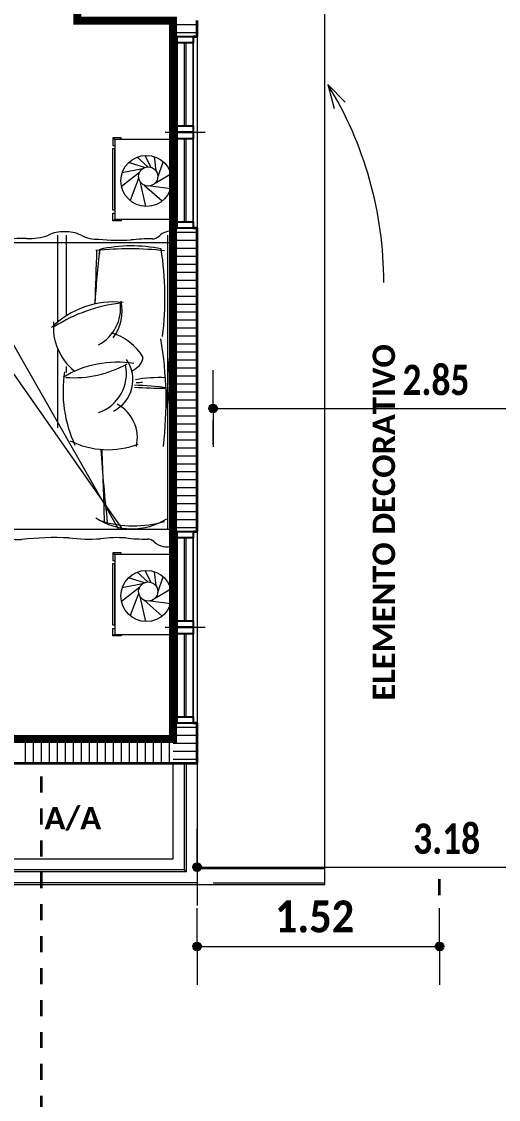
# Model space of a CAD drawing. Header units: metres. Extents: x -144 to 1000, y -717 to 29.
# Drawn here: x 847.46 to 850.45, y -569.48 to -562.73 of the extents above; entities that cross this region are included whole.
import ezdxf

# ---------------------------------------------------------------- set-up
doc = ezdxf.new("R2010")
doc.units = ezdxf.units.M
doc.linetypes.add('Basculante', pattern=[0.11625, 0.075, -0.04125])
doc.layers.get('0').update_dxf_attribs({"color": 1})
doc.layers.add('00-MEDICION', color=30, linetype='Continuous')
for name, color, linetype, lineweight in [('A-ANNO-DIMS', 1, 'Continuous', 9), ('A-DETL', 1, 'Continuous', 9), ('A-DETL-GENF', 1, 'Continuous', 9), ('A-FLOR-HRAL', 1, 'Continuous', 9), ('A-GLAZ', 1, 'Continuous', 9), ('A-WALL', 4, 'Continuous', 9), ('G-ANNO-TEXT', 2, 'Continuous', 9), ('I-FURN', 2, 'Continuous', 9)]:
    doc.layers.add(name, color=color, linetype=linetype, lineweight=lineweight)
doc.layers.add('A-WALL-PATT', color=7, linetype='Continuous', lineweight=35, true_color=0x9c9c9c)
doc.styles.add('Calibri_B', font='calibrib.ttf', dxfattribs={"height": 0.165})
doc.styles.add('Calibri_B_3', font='calibrib.ttf', dxfattribs={"height": 0.15})
doc.styles.add('Calibri_B_7', font='calibrib.ttf', dxfattribs={"width": 0.8, "height": 0.18})

# ---------------------------------------------------------------- blocks, each defined once
blk = doc.blocks.new('H')
at = {"layer": 'A-ANNO-DIMS', "lineweight": 25}
h = blk.add_hatch(color=256, dxfattribs=at)
edge = h.paths.add_edge_path()
edge.add_arc((852.7117, -509.6736), 0.025, 0, 360)
h = blk.add_hatch(color=256, dxfattribs=at)
edge = h.paths.add_edge_path()
edge.add_arc((854.2302, -509.6736), 0.025, 0, 360)
at = {"layer": 'A-ANNO-DIMS'}
for p, q in [((852.7117, -509.6736), (852.7117, -509.4336)), ((854.2302, -509.6736), (854.2302, -509.4336)), ((852.7117, -509.6736), (854.2302, -509.6736)), ((852.7117, -509.6736), (852.7117, -509.9136)), ((854.2302, -509.6736), (854.2302, -509.9136))]:
    blk.add_line(p, q, dxfattribs=at)
at = {"layer": 'A-ANNO-DIMS', "lineweight": 25}
for centre in [(852.7117, -509.6736), (854.2302, -509.6736)]:
    blk.add_circle(centre, 0.025, dxfattribs=at)
at = {"layer": 'A-DETL', "color": 7, "linetype": 'Basculante', "lineweight": 35}
for p, q in [((851.7367, -511.9102), (851.7367, -508.5254)), ((854.2302, -509.3529), (854.2302, -509.1879))]:
    blk.add_line(p, q, dxfattribs=at)
at = {"layer": 'A-DETL-GENF', "lineweight": 25}
for p, q in [((852.5867, -503.9753), (852.6867, -503.9753)), ((852.5867, -504.0153), (852.5867, -503.9753)), ((852.6867, -504.0153), (852.5867, -504.0153)), ((852.6867, -503.9753), (852.6867, -504.0153)), ((852.5867, -504.5353), (852.6867, -504.5353)), ((852.5867, -504.5753), (852.5867, -504.5353)), ((852.6867, -504.5353), (852.6867, -504.5753)), ((852.5867, -504.5753), (852.6867, -504.5753)), ((852.5867, -504.6153), (852.5867, -504.5753)), ((852.6867, -504.5753), (852.5867, -504.5753)), ((852.6867, -504.6153), (852.5867, -504.6153)), ((852.6867, -504.5753), (852.6867, -504.6153)), ((852.5867, -505.1353), (852.6867, -505.1353)), ((852.5867, -505.1753), (852.5867, -505.1353)), ((852.6867, -505.1353), (852.6867, -505.1753)), ((852.6867, -505.1753), (852.5867, -505.1753)), ((852.5867, -507.0754), (852.6867, -507.0754)), ((852.5867, -507.1154), (852.5867, -507.0754)), ((852.6867, -507.1154), (852.5867, -507.1154)), ((852.6867, -507.0754), (852.6867, -507.1154)), ((852.5867, -507.6354), (852.6867, -507.6354)), ((852.5867, -507.6754), (852.5867, -507.6354)), ((852.6867, -507.6354), (852.6867, -507.6754)), ((852.5867, -507.6754), (852.6867, -507.6754)), ((852.5867, -507.7154), (852.5867, -507.6754)), ((852.6867, -507.6754), (852.5867, -507.6754)), ((852.6867, -507.7154), (852.5867, -507.7154)), ((852.6867, -507.6754), (852.6867, -507.7154)), ((852.5867, -508.2354), (852.6867, -508.2354)), ((852.5867, -508.2754), (852.5867, -508.2354)), ((852.6867, -508.2354), (852.6867, -508.2754)), ((852.6867, -508.2754), (852.5867, -508.2754))]:
    blk.add_line(p, q, dxfattribs=at)
at = {"layer": 'A-DETL-GENF'}
for p, q in [((852.5867, -504.0153), (852.5867, -504.5353)), ((852.6317, -504.0153), (852.6317, -504.5353)), ((852.6417, -504.0153), (852.6417, -504.5353)), ((852.6867, -504.0153), (852.6867, -504.5353)), ((852.5867, -504.6153), (852.5867, -505.1353)), ((852.6317, -504.6153), (852.6317, -505.1353)), ((852.6417, -504.6153), (852.6417, -505.1353)), ((852.6867, -504.6153), (852.6867, -505.1353)), ((852.5867, -507.1154), (852.5867, -507.6354)), ((852.6317, -507.1154), (852.6317, -507.6354)), ((852.6417, -507.1154), (852.6417, -507.6354)), ((852.6867, -507.1154), (852.6867, -507.6354)), ((852.5867, -507.7154), (852.5867, -508.2354)), ((852.6317, -507.7154), (852.6317, -508.2354)), ((852.6417, -507.7154), (852.6417, -508.2354)), ((852.6867, -507.7154), (852.6867, -508.2354))]:
    blk.add_line(p, q, dxfattribs=at)
at = {"layer": 'A-FLOR-HRAL'}
for p, q in [((852.6307, -508.5305), (852.6427, -508.5305)), ((852.6307, -508.5305), (852.6307, -509.1945)), ((852.6427, -508.5305), (852.6427, -509.2065)), ((852.6307, -509.1945), (851.4115, -509.1945)), ((852.6427, -509.2065), (851.4115, -509.2065)), ((852.6427, -509.2065), (852.6307, -509.1945))]:
    blk.add_line(p, q, dxfattribs=at)
at = {"layer": 'A-GLAZ'}
for p, q in [((852.6867, -503.9753), (852.5867, -503.9753)), ((852.5867, -503.9753), (852.5867, -504.5753)), ((852.6867, -504.5753), (852.6867, -503.9753)), ((852.5117, -504.5753), (852.7617, -504.5753)), ((852.6867, -504.5753), (852.5867, -504.5753)), ((852.5867, -504.5753), (852.5867, -505.1753)), ((852.6867, -504.5753), (852.5867, -504.5753)), ((852.6867, -505.1753), (852.6867, -504.5753)), ((852.6867, -505.1753), (852.5867, -505.1753)), ((852.6867, -507.0754), (852.5867, -507.0754)), ((852.5867, -507.0754), (852.5867, -507.6754)), ((852.6867, -507.6754), (852.6867, -507.0754)), ((852.5117, -507.6754), (852.7617, -507.6754)), ((852.6867, -507.6754), (852.5867, -507.6754)), ((852.5867, -507.6754), (852.5867, -508.2754)), ((852.6867, -507.6754), (852.5867, -507.6754)), ((852.6867, -508.2754), (852.6867, -507.6754)), ((852.6867, -508.2754), (852.5867, -508.2754))]:
    blk.add_line(p, q, dxfattribs=at)
at = {"layer": 'A-WALL'}
for p, q in [((853.5119, -509.2755), (853.5119, -503.0754)), ((852.5617, -505.1753), (852.5617, -503.9753)), ((852.7117, -503.9753), (852.7117, -505.1753)), ((852.5617, -508.2754), (852.5617, -507.0754)), ((852.7117, -507.0754), (852.7117, -508.2754)), ((852.5617, -509.1255), (852.5617, -508.5254)), ((852.7117, -508.5254), (852.7117, -509.2755)), ((851.4115, -509.1255), (852.5617, -509.1255)), ((852.7117, -509.1855), (853.5119, -509.1855)), ((853.5119, -509.2855), (853.5119, -509.1855)), ((852.7117, -509.2755), (851.4115, -509.2755)), ((851.4115, -509.2855), (853.5119, -509.2855)), ((852.8117, -509.2755), (853.5119, -509.2755))]:
    blk.add_line(p, q, dxfattribs=at)
at = {"layer": 'A-WALL', "lineweight": 35}
for p, q in [((852.5617, -503.8753), (852.5617, -503.9753)), ((852.7117, -503.9753), (852.7117, -503.8753)), ((852.5617, -503.9753), (852.5867, -503.9753)), ((852.6867, -503.9753), (852.7117, -503.9753)), ((852.5617, -505.1753), (852.5617, -507.0754)), ((852.5867, -505.1753), (852.5617, -505.1753)), ((852.7117, -505.1753), (852.6867, -505.1753)), ((852.7117, -507.0754), (852.7117, -505.1753)), ((852.5617, -507.0754), (852.5867, -507.0754)), ((852.6867, -507.0754), (852.7117, -507.0754)), ((852.5617, -508.2754), (852.5617, -508.3754)), ((852.5867, -508.2754), (852.5617, -508.2754)), ((852.7117, -508.2754), (852.6867, -508.2754)), ((852.7117, -508.5254), (852.7117, -508.2754)), ((852.5617, -508.3754), (851.4115, -508.3754)), ((851.4115, -508.5254), (852.7117, -508.5254))]:
    blk.add_line(p, q, dxfattribs=at)
at = {"layer": 'A-WALL-PATT', "color": 8, "lineweight": 5, "true_color": 0x727272}
for p, q in [((852.5617, -503.9006), (852.7117, -503.9006)), ((852.5617, -503.9506), (852.7117, -503.9506)), ((852.5617, -505.2006), (852.7117, -505.2006)), ((852.5617, -505.2506), (852.7117, -505.2506)), ((852.5617, -505.3006), (852.7117, -505.3006)), ((852.5617, -505.3506), (852.7117, -505.3506)), ((852.5617, -505.4006), (852.7117, -505.4006)), ((852.5617, -505.4506), (852.7117, -505.4506)), ((852.5617, -505.5006), (852.7117, -505.5006)), ((852.5617, -505.5506), (852.7117, -505.5506)), ((852.5617, -505.6006), (852.7117, -505.6006)), ((852.5617, -505.6506), (852.7117, -505.6506)), ((852.5617, -505.7006), (852.7117, -505.7006)), ((852.5617, -505.7506), (852.7117, -505.7506)), ((852.5617, -505.8006), (852.7117, -505.8006)), ((852.5617, -505.8506), (852.7117, -505.8506)), ((852.5617, -505.9006), (852.7117, -505.9006)), ((852.5617, -505.9506), (852.7117, -505.9506)), ((852.5617, -506.0006), (852.7117, -506.0006)), ((852.5617, -506.0506), (852.7117, -506.0506)), ((852.5617, -506.1006), (852.7117, -506.1006)), ((852.5617, -506.1506), (852.7117, -506.1506)), ((852.5617, -506.2006), (852.7117, -506.2006)), ((852.5617, -506.2506), (852.7117, -506.2506)), ((852.5617, -506.3006), (852.7117, -506.3006)), ((852.5617, -506.3506), (852.7117, -506.3506)), ((852.5617, -506.4006), (852.7117, -506.4006)), ((852.5617, -506.4506), (852.7117, -506.4506)), ((852.5617, -506.5006), (852.7117, -506.5006)), ((852.5617, -506.5506), (852.7117, -506.5506)), ((852.5617, -506.6006), (852.7117, -506.6006)), ((852.5617, -506.6506), (852.7117, -506.6506)), ((852.5617, -506.7006), (852.7117, -506.7006)), ((852.5617, -506.7506), (852.7117, -506.7506)), ((852.5617, -506.8006), (852.7117, -506.8006)), ((852.5617, -506.8506), (852.7117, -506.8506)), ((852.5617, -506.9006), (852.7117, -506.9006)), ((852.5617, -506.9506), (852.7117, -506.9506)), ((852.5617, -507.0006), (852.7117, -507.0006)), ((852.5617, -507.0506), (852.7117, -507.0506)), ((852.5617, -508.3006), (852.7117, -508.3006)), ((851.6363, -508.3755), (851.6363, -508.5254)), ((851.6863, -508.3755), (851.6863, -508.5254)), ((851.7363, -508.3755), (851.7363, -508.5254)), ((851.7863, -508.3755), (851.7863, -508.5254)), ((851.8363, -508.3755), (851.8363, -508.5254)), ((851.8863, -508.3755), (851.8863, -508.5254)), ((851.9363, -508.3755), (851.9363, -508.5254)), ((851.9863, -508.3755), (851.9863, -508.5254)), ((852.0363, -508.3755), (852.0363, -508.5254)), ((852.0863, -508.3755), (852.0863, -508.5254)), ((852.1363, -508.3755), (852.1363, -508.5254)), ((852.1863, -508.3755), (852.1863, -508.5254)), ((852.2363, -508.3754), (852.2363, -508.5254)), ((852.2863, -508.3754), (852.2863, -508.5254)), ((852.3363, -508.3754), (852.3363, -508.5254)), ((852.3863, -508.3754), (852.3863, -508.5254)), ((852.4363, -508.3754), (852.4363, -508.5254)), ((852.4863, -508.3754), (852.4863, -508.5254)), ((852.5363, -508.3754), (852.5363, -508.5254)), ((852.5617, -508.3506), (852.7117, -508.3506)), ((852.5617, -508.4006), (852.7117, -508.4006)), ((852.5617, -508.4506), (852.7117, -508.4506)), ((852.5617, -508.5006), (852.7117, -508.5006))]:
    blk.add_line(p, q, dxfattribs=at)
at = {"layer": 'G-ANNO-TEXT'}
for q in [(853.6403, -504.3855), (853.5706, -504.4254)]:
    blk.add_line((853.531, -504.2752), q, dxfattribs=at)
blk.add_arc((851.514, -505.5151), 2.3675, 0, 31.579, dxfattribs=at)
at = {"layer": 'I-FURN'}
for p, q in [((852.185, -504.61), (852.1959, -504.6199)), ((852.185, -504.61), (852.185, -504.6576)), ((852.2374, -504.61), (852.185, -504.61)), ((852.1959, -504.6199), (852.1959, -505.1199)), ((852.5617, -504.6199), (852.1959, -504.6199)), ((852.2374, -504.6199), (852.2374, -504.61)), ((852.5516, -504.61), (852.5617, -504.61)), ((852.5516, -504.6199), (852.5516, -504.61)), ((852.1832, -504.6788), (852.1832, -505.061)), ((852.1959, -504.6788), (852.1832, -504.6788)), ((852.185, -504.6576), (852.1959, -504.6576)), ((852.1959, -505.061), (852.1959, -504.6788)), ((852.4036, -504.7915), (852.3359, -504.7303)), ((852.4227, -504.7939), (852.3872, -504.7196)), ((852.4548, -504.8168), (852.4443, -504.7273)), ((852.4655, -504.8582), (852.5002, -504.7592)), ((852.3523, -504.8269), (852.2385, -504.9145)), ((852.3691, -504.804), (852.2426, -504.8294)), ((852.3825, -504.7962), (852.2827, -504.7651)), ((852.3463, -504.8589), (852.2925, -505.0027)), ((852.3541, -504.8819), (852.3896, -505.0395)), ((852.4486, -504.8935), (852.5482, -504.8345)), ((852.3802, -504.9057), (852.4938, -505.0051)), ((852.4211, -504.9095), (852.5476, -504.9264)), ((852.1832, -505.061), (852.1959, -505.061)), ((852.185, -505.0822), (852.1959, -505.0822)), ((852.185, -505.1299), (852.185, -505.0822)), ((852.185, -505.1299), (852.1959, -505.1199)), ((852.2374, -505.1299), (852.185, -505.1299)), ((852.1959, -505.1199), (852.5617, -505.1199)), ((852.2374, -505.1199), (852.2374, -505.1299)), ((852.5516, -505.1199), (852.5516, -505.1299)), ((852.5516, -505.1299), (852.5617, -505.1299)), ((852.2212, -507.0624), (851.171, -505.2187)), ((851.8409, -505.7617), (851.8409, -505.2187)), ((851.8939, -505.7239), (851.8939, -505.2187)), ((852.5298, -505.8636), (852.5298, -505.2187)), ((852.5617, -505.2674), (850.6349, -505.2674)), ((852.2465, -507.0624), (850.974, -505.2455)), ((852.5298, -507.0624), (852.5298, -505.3476)), ((851.8409, -506.426), (851.8409, -505.9359)), ((851.8939, -506.0805), (851.8939, -506.0419)), ((852.5617, -507.0624), (850.5462, -507.0624)), ((852.185, -507.2097), (852.1959, -507.2196)), ((852.185, -507.2097), (852.185, -507.2573)), ((852.2374, -507.2097), (852.185, -507.2097)), ((852.185, -507.2573), (852.1959, -507.2573)), ((852.1959, -507.2196), (852.1959, -507.7196)), ((852.5617, -507.2196), (852.1959, -507.2196)), ((852.2374, -507.2196), (852.2374, -507.2097)), ((852.5516, -507.2097), (852.5617, -507.2097)), ((852.5516, -507.2196), (852.5516, -507.2097)), ((852.1832, -507.2785), (852.1832, -507.6608)), ((852.1959, -507.2785), (852.1832, -507.2785)), ((852.1959, -507.6608), (852.1959, -507.2785)), ((852.4227, -507.3936), (852.3872, -507.3193)), ((852.4548, -507.4165), (852.4443, -507.3271)), ((852.3825, -507.3959), (852.2827, -507.3648)), ((852.4036, -507.3912), (852.3359, -507.33)), ((852.4655, -507.4579), (852.5002, -507.3589)), ((852.3523, -507.4266), (852.2385, -507.5142)), ((852.3691, -507.4037), (852.2426, -507.4291)), ((852.3463, -507.4586), (852.2925, -507.6024)), ((852.4486, -507.4932), (852.5482, -507.4342)), ((852.3541, -507.4816), (852.3896, -507.6392)), ((852.3802, -507.5054), (852.4938, -507.6048)), ((852.4211, -507.5092), (852.5476, -507.5261)), ((852.1832, -507.6608), (852.1959, -507.6608)), ((852.185, -507.6819), (852.1959, -507.6819)), ((852.185, -507.7296), (852.185, -507.6819)), ((852.1959, -507.7196), (852.185, -507.7296)), ((852.2374, -507.7296), (852.185, -507.7296)), ((852.1959, -507.7196), (852.5617, -507.7196)), ((852.2374, -507.7196), (852.2374, -507.7296)), ((852.5516, -507.7196), (852.5516, -507.7296)), ((852.5516, -507.7296), (852.5617, -507.7296))]:
    blk.add_line(p, q, dxfattribs=at)
for centre, radius in [((852.3946, -504.8795), 0.16), ((852.4058, -504.8515), 0.06), ((852.3946, -507.4792), 0.16), ((852.4058, -507.4512), 0.06)]:
    blk.add_circle(centre, radius, dxfattribs=at)
for centre, radius, start, end in [((851.6582, -504.8698), 0.3706, 267.67199, 289.39365), ((851.8721, -505.398), 0.2003, 87.35084, 116.95302), ((851.8891, -505.4167), 0.219, 63.87238, 92.03684), ((852.0862, -505.0264), 0.2183, 242.54235, 272.84385), ((852.4324, -505.1851), 0.0572, 268.5556, 316.2435), ((852.5508, -505.3039), 0.1105, 84.28753, 134.21587), ((851.6535, -507.6139), 2.3738, 90.25053, 94.03123), ((852.2261, -504.0411), 1.2103, 263.88003, 273.35046), ((852.3019, -506.1965), 0.9098, 78.25655, 102.68249), ((852.43, -506.5099), 1.2676, 89.95925, 96.03219), ((863.0937, -506.5084), 11.0568, 173.77157, 175.55351), ((787.7198, -503.2393), 64.3987, 357.854181, 358.154377), ((852.2837, -507.3002), 1.9954, 83.52926, 95.90649), ((853.6995, -505.6003), 1.6237, 169.65936, 170.67082), ((850.5529, -505.6097), 1.9579, 352.83907, 8.93312), ((852.193, -506.1992), 0.5616, 84.18704, 134.47313), ((851.9744, -505.6965), 0.2687, 321.91879, 13.67035), ((853.5282, -505.7199), 0.9731, 173.37936, 177.79245), ((852.3444, -506.6125), 0.9739, 96.66465, 122.61963), ((851.9736, -505.6763), 0.2596, 297.99994, 6.88737), ((853.5282, -505.7405), 0.9742, 176.58351, 185.04736), ((852.16, -505.7966), 0.3482, 174.31868, 231.27219), ((852.084, -506.1561), 0.3369, 30.2878, 74.59824), ((851.7105, -505.8517), 0.8477, 359.3603, 1.72422), ((850.1973, -506.2586), 2.3207, 352.98595, 9.67151), ((854.205, -506.1819), 1.6778, 168.97749, 179.83016), ((852.2119, -506.6667), 0.6518, 80.80231, 121.34581), ((851.9405, -505.4242), 0.6879, 265.85031, 298.95445), ((852.0105, -506.0855), 0.2591, 289.16577, 11.95874), ((852.0933, -506.1259), 0.2171, 296.15787, 35.83294), ((852.2653, -505.9625), 0.1121, 291.67931, 347.8243), ((852.6581, -506.1998), 0.7857, 170.93942, 205.21906), ((852.4722, -506.8895), 0.778, 86.87703, 100.83334), ((852.294, -507.7295), 1.57, 81.45722, 89.05528), ((852.5202, -503.1397), 3.0385, 266.22382, 269.89372), ((852.309, -505.3751), 0.7676, 271.61243, 274.62538), ((853.4978, -506.2432), 0.9742, 176.08924, 183.41649), ((851.5262, -506.1191), 1.0156, 349.66849, 357.83986), ((848.8691, -506.4416), 3.683, 356.37856, 4.42669), ((852.0999, -506.4883), 0.2382, 346.50973, 62.29583), ((852.1549, -506.028), 0.5349, 243.49737, 290.69743), ((863.1413, -505.8202), 11.0568, 183.84122, 186.22843), ((787.7675, -509.0894), 64.3987, 1.845623, 2.249669), ((853.5172, -506.7207), 0.9731, 174.51056, 186.28333), ((852.31, -506.8822), 0.2462, 340.72634, 12.90841), ((852.3044, -506.6531), 0.4055, 236.16641, 302.49004), ((852.5963, -506.979), 0.0559, 160.23108, 230.9919), ((852.316, -506.3496), 0.6905, 252.85913, 286.07365), ((851.6231, -504.7514), 2.3738, 265.96877, 269.74947), ((851.8268, -509.0954), 1.9819, 87.59874, 96.20107), ((852.0389, -506.0313), 1.0916, 263.20909, 273.5535), ((852.2098, -507.8893), 0.7754, 85.81408, 97.64786), ((852.3996, -505.8554), 1.2676, 263.96781, 270.04075), ((852.4019, -507.1802), 0.0572, 43.7565, 91.4444), ((852.5203, -507.0614), 0.1105, 225.78413, 292.24089)]:
    blk.add_arc(centre, radius, start, end, dxfattribs=at)
at = {"layer": 'A-ANNO-DIMS', "style": 'Calibri_B_3', "width": 0.9}
blk.add_text('1.52', height=0.2, dxfattribs=at).set_placement((853.1996, -509.5864))
at = {"layer": 'G-ANNO-TEXT', "style": 'Calibri_B'}
blk.add_text('ELEMENTO DECORATIVO', height=0.14, rotation=90, dxfattribs=at).set_placement((853.9516, -508.1344))
blk.add_text('A/A', height=0.14, dxfattribs=at).set_placement((851.7568, -508.94))
blk = doc.blocks.new('OOOO')
at = {"layer": 'A-ANNO-DIMS', "lineweight": 25, "true_color": 0x0000ff}
h = blk.add_hatch(color=5, dxfattribs=at)
edge = h.paths.add_edge_path()
edge.add_arc((615.9859, -508.6037), 0.025, 0, 360)
h = blk.add_hatch(color=5, dxfattribs=at)
edge = h.paths.add_edge_path()
edge.add_arc((615.8859, -511.4766), 0.025, 0, 360)
at = {"layer": 'A-ANNO-DIMS', "color": 5, "true_color": 0x0000ff}
for p, q in [((615.9859, -508.6037), (615.9859, -508.3637)), ((615.9859, -508.6037), (618.8358, -508.6037)), ((615.9859, -508.6037), (615.9859, -508.8437)), ((615.8859, -511.4766), (615.8859, -511.2366)), ((615.8859, -511.4766), (619.0704, -511.4766)), ((615.8859, -511.4766), (615.8859, -511.7166))]:
    blk.add_line(p, q, dxfattribs=at)
at = {"layer": 'A-ANNO-DIMS', "color": 5, "lineweight": 25, "true_color": 0x0000ff}
for centre in [(615.9859, -508.6037), (615.8859, -511.4766)]:
    blk.add_circle(centre, 0.025, dxfattribs=at)
at = {"layer": 'A-WALL-PATT', "color": 8, "lineweight": 5, "true_color": 0x727272}
blk.add_line((615.9856, -508.6785), (615.9856, -508.8285), dxfattribs=at)
at = {"layer": 'A-ANNO-DIMS', "color": 5, "true_color": 0x0000ff, "char_height": 0.19, "width": 0.572076, "attachment_point": 1, "line_spacing_factor": 1.158048, "style": 'Calibri_B_7'}
for s, insert in [('2.85', (617.1725, -508.3304)), ('3.18', (617.2398, -511.2032))]:
    blk.add_mtext(s, dxfattribs=dict(at, insert=insert))

msp = doc.modelspace()

# ---------------------------------------------------------------- linework, layer by layer
at = {"layer": '00-MEDICION', "const_width": 0.05}
msp.add_lwpolyline([(847.8079, -562.5689), (847.8079, -562.7189), (848.4074, -562.7189), (848.4078, -567.219), (845.1078, -567.219), (845.1098, -563.715), (844.9578, -563.715), (844.9578, -566.719), (838.5578, -566.7289)], dxfattribs=at)

# ---------------------------------------------------------------- block references
at = {"color": 3}
for name, p in [('H', (-4.1539, -58.8435)), ('OOOO', (232.6719, -56.5445))]:
    msp.add_blockref(name, p, dxfattribs=at)

doc.saveas('drawing.dxf')
